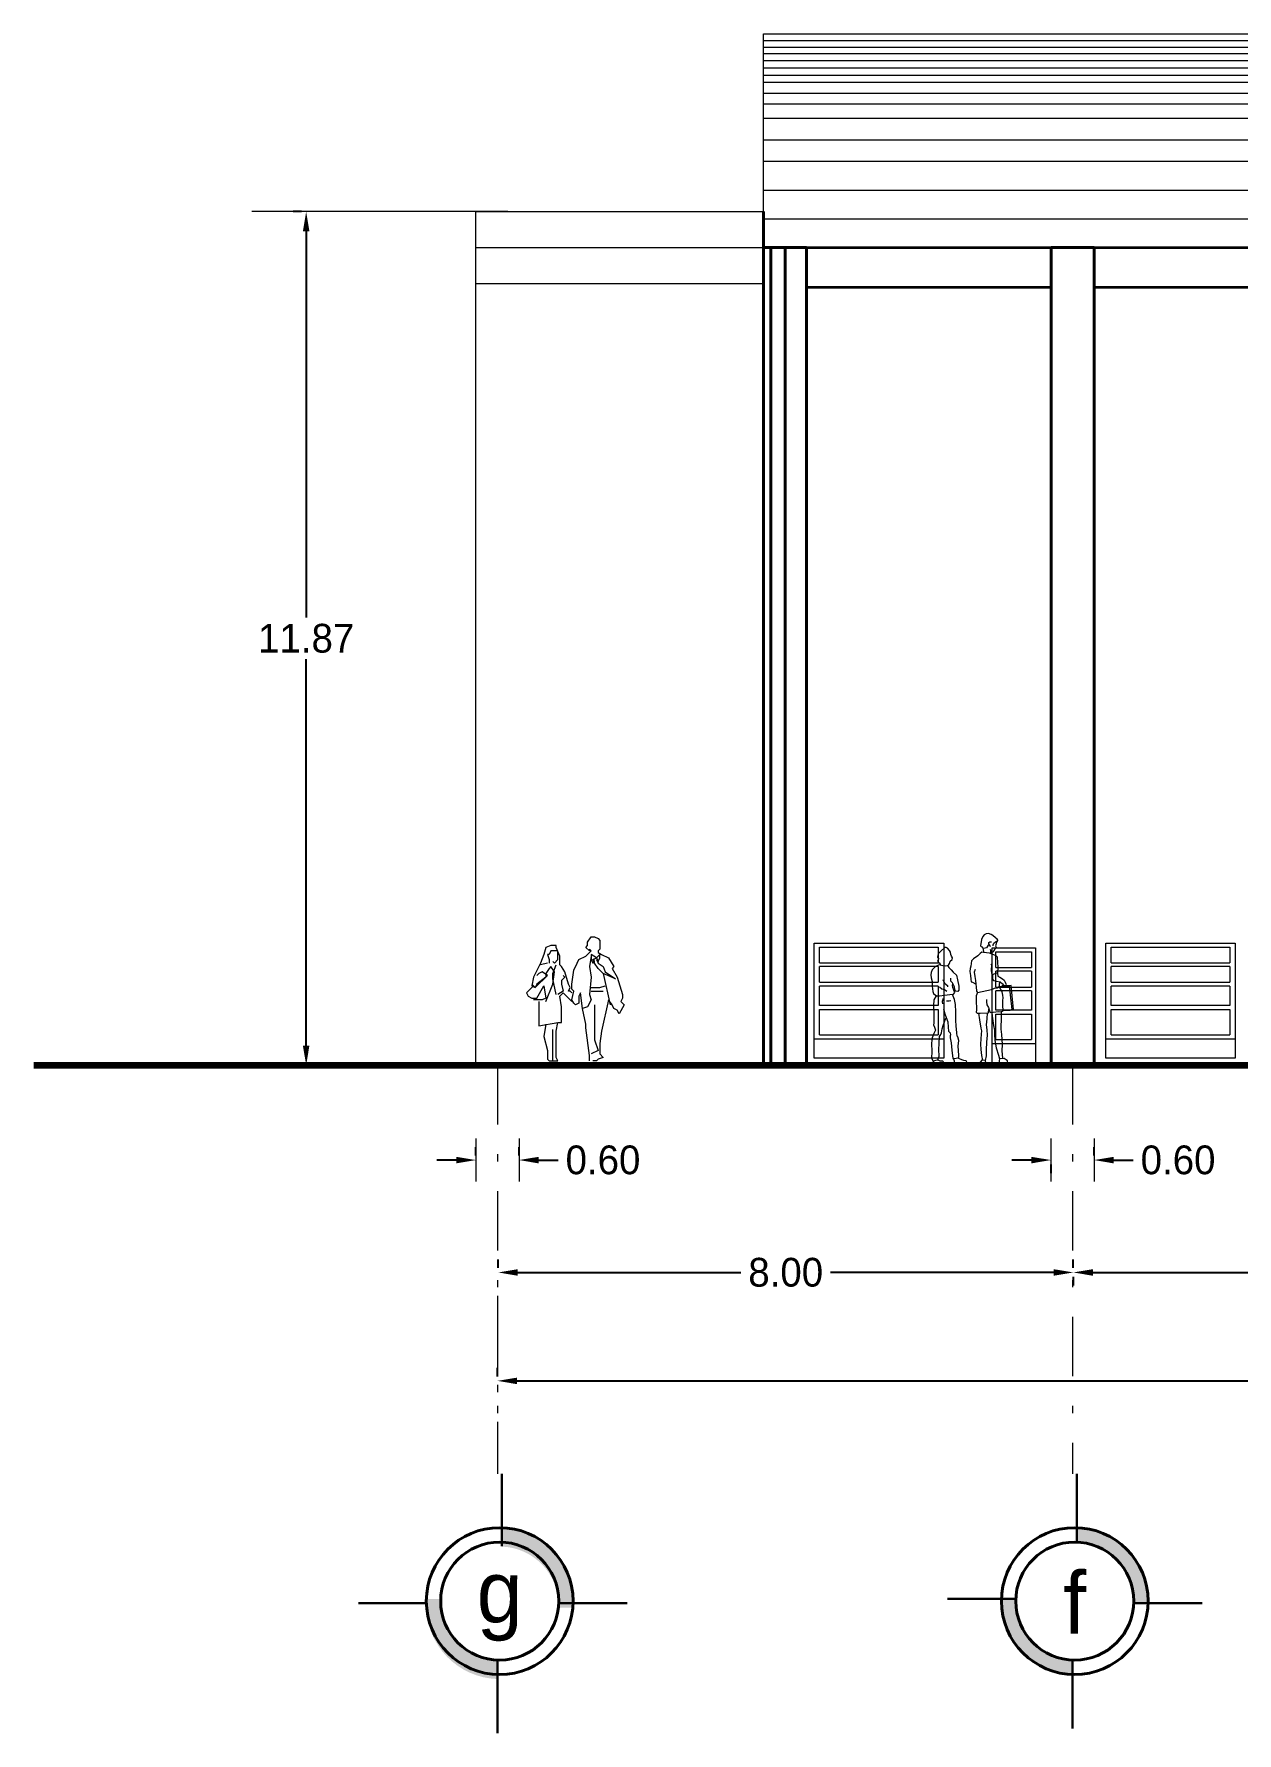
# Model space of a CAD drawing. Header units: millimetres. Extents: x 202 to 406, y -88 to 148.
# Drawn here: x 245.88 to 262.62, y -11.36 to 12.27 of the extents above; entities that cross this region are included whole.
import ezdxf
from ezdxf.enums import TextEntityAlignment as Align

# ---------------------------------------------------------------- set-up
doc = ezdxf.new("R2010")
doc.units = ezdxf.units.MM
doc.header["$LTSCALE"] = 0.065
doc.linetypes.add('DASHDOT', pattern=[25.4, 12.7, -6.35, 0, -6.35])
doc.layers.get('0').update_dxf_attribs({"lineweight": 0})
for name, color, linetype, lineweight in [('accesos', 80, 'Continuous', 15), ('boyas', 50, 'Continuous', 30), ('cajon', 6, 'Continuous', 13), ('ejes', 1, 'DASHDOT', 0), ('ESTRUCTURA', 183, 'Continuous', 35), ('LINEA DE TIERRA', 183, 'Continuous', 90), ('muebles', 140, 'Continuous', 0), ('muros', 50, 'Continuous', 40)]:
    doc.layers.add(name, color=color, linetype=linetype, lineweight=lineweight)
doc.dimstyles.get("Standard").update_dxf_attribs({"dimtxt": 0.4, "dimasz": 0.2725, "dimexe": 0.18, "dimexo": 0.0625, "dimgap": 0.09, "dimtad": 0, "dimtih": 1, "dimtoh": 1, "dimzin": 0, "dimdsep": 46, "dimtxsty": 'Standard', "dimcen": 0.283, "dimadec": 0, "dimazin": 0, "dimtfac": 1, "dimtofl": 0, "dimtmove": 0, "dimatfit": 3, "dimfxl": 1, "dimtolj": 1, "dimtzin": 0, "dimarcsym": 0})

# ---------------------------------------------------------------- blocks, each defined once
blk = doc.blocks.new('armari32')
at = {"linetype": 'Continuous'}
for p, q in [((-21.875, -12.98), (-20.975, -12.98)), ((-21.875, -12.98), (-20.975, -12.98)), ((-21.875, -13.78), (-21.875, -12.98)), ((-21.875, -13.78), (-21.875, -12.98)), ((-20.975, -12.98), (-20.975, -13.78)), ((-20.975, -12.98), (-20.975, -13.78)), ((-21.838, -13.007), (-21.013, -13.007)), ((-21.838, -13.116), (-21.838, -13.007)), ((-21.013, -13.007), (-21.013, -13.116)), ((-21.838, -13.116), (-21.013, -13.116)), ((-21.013, -13.143), (-21.838, -13.143)), ((-21.838, -13.251), (-21.838, -13.143)), ((-21.013, -13.143), (-21.013, -13.251)), ((-21.838, -13.251), (-21.013, -13.251)), ((-21.013, -13.279), (-21.838, -13.279)), ((-21.838, -13.414), (-21.838, -13.279)), ((-21.013, -13.279), (-21.013, -13.414)), ((-21.013, -13.414), (-21.838, -13.414)), ((-21.838, -13.441), (-21.013, -13.441)), ((-21.838, -13.618), (-21.838, -13.441)), ((-21.013, -13.441), (-21.013, -13.618)), ((-21.875, -13.645), (-20.975, -13.645)), ((-21.838, -13.618), (-21.013, -13.618)), ((-20.975, -13.78), (-21.875, -13.78)), ((-20.975, -13.78), (-21.875, -13.78))]:
    blk.add_line(p, q, dxfattribs=at)
blk = doc.blocks.new('armari31')
at = {"linetype": 'Continuous'}
for p, q in [((-18.702, -13.875), (-18.702, -13.075)), ((-18.702, -13.875), (-18.702, -13.075)), ((-18.702, -13.075), (-18.402, -13.075)), ((-18.702, -13.075), (-18.402, -13.075)), ((-18.677, -13.211), (-18.677, -13.103)), ((-18.677, -13.103), (-18.428, -13.103)), ((-18.428, -13.103), (-18.428, -13.211)), ((-18.402, -13.075), (-18.402, -13.875)), ((-18.402, -13.075), (-18.402, -13.875)), ((-18.677, -13.211), (-18.428, -13.211)), ((-18.428, -13.238), (-18.677, -13.238)), ((-18.677, -13.347), (-18.677, -13.238)), ((-18.677, -13.347), (-18.428, -13.347)), ((-18.428, -13.238), (-18.428, -13.347)), ((-18.428, -13.374), (-18.677, -13.374)), ((-18.677, -13.509), (-18.677, -13.374)), ((-18.428, -13.374), (-18.428, -13.509)), ((-18.428, -13.509), (-18.677, -13.509)), ((-18.677, -13.713), (-18.677, -13.536)), ((-18.677, -13.536), (-18.428, -13.536)), ((-18.428, -13.536), (-18.428, -13.713)), ((-18.702, -13.74), (-18.402, -13.74)), ((-18.677, -13.713), (-18.428, -13.713)), ((-18.402, -13.875), (-18.702, -13.875)), ((-18.402, -13.875), (-18.702, -13.875))]:
    blk.add_line(p, q, dxfattribs=at)
blk = doc.blocks.new('Eschum27')
at = {"color": 0, "linetype": 'ByBlock'}
for p, q in [((-0.309, 1.549), (-0.355, 1.506)), ((-0.291, 1.549), (-0.309, 1.549)), ((-0.273, 1.541), (-0.291, 1.549)), ((-0.249, 1.511), (-0.273, 1.541)), ((0.155, 1.598), (0.153, 1.572)), ((0.153, 1.572), (0.159, 1.561)), ((0.159, 1.621), (0.155, 1.598)), ((0.164, 1.65), (0.159, 1.621)), ((0.159, 1.561), (0.167, 1.555)), ((0.18, 1.69), (0.164, 1.65)), ((0.167, 1.555), (0.18, 1.542)), ((0.198, 1.711), (0.18, 1.69)), ((0.18, 1.542), (0.185, 1.521)), ((0.211, 1.539), (0.19, 1.537)), ((0.224, 1.724), (0.198, 1.711)), ((0.228, 1.546), (0.211, 1.539)), ((0.253, 1.727), (0.224, 1.724)), ((0.248, 1.57), (0.228, 1.546)), ((0.262, 1.585), (0.248, 1.57)), ((0.291, 1.715), (0.253, 1.727)), ((0.26, 1.611), (0.27, 1.621)), ((0.26, 1.596), (0.26, 1.611)), ((0.267, 1.581), (0.26, 1.596)), ((0.277, 1.57), (0.267, 1.581)), ((0.27, 1.621), (0.28, 1.623)), ((0.282, 1.557), (0.277, 1.57)), ((0.28, 1.623), (0.289, 1.62)), ((0.289, 1.62), (0.29, 1.616)), ((0.312, 1.704), (0.291, 1.715)), ((0.345, 1.672), (0.312, 1.704)), ((0.315, 1.569), (0.316, 1.585)), ((0.316, 1.585), (0.325, 1.605)), ((0.325, 1.605), (0.345, 1.622)), ((0.349, 1.542), (0.333, 1.523)), ((0.365, 1.654), (0.345, 1.672)), ((0.345, 1.622), (0.361, 1.628)), ((0.349, 1.584), (0.346, 1.57)), ((0.346, 1.57), (0.351, 1.562)), ((0.36, 1.627), (0.349, 1.584)), ((0.354, 1.552), (0.349, 1.542)), ((0.351, 1.562), (0.354, 1.552)), ((0.361, 1.628), (0.373, 1.633)), ((0.375, 1.642), (0.365, 1.654)), ((0.373, 1.633), (0.375, 1.642)), ((-0.368, 1.328), (-0.428, 1.303)), ((-0.393, 1.465), (-0.401, 1.425)), ((-0.401, 1.425), (-0.39, 1.406)), ((-0.393, 1.387), (-0.401, 1.374)), ((-0.401, 1.374), (-0.386, 1.352)), ((-0.355, 1.506), (-0.393, 1.465)), ((-0.39, 1.406), (-0.393, 1.387)), ((-0.386, 1.352), (-0.373, 1.347)), ((-0.373, 1.347), (-0.368, 1.325)), ((-0.368, 1.325), (-0.333, 1.317)), ((-0.333, 1.317), (-0.298, 1.314)), ((-0.298, 1.314), (-0.26, 1.322)), ((-0.273, 1.317), (-0.256, 1.29)), ((-0.26, 1.322), (-0.249, 1.341)), ((-0.236, 1.49), (-0.249, 1.511)), ((-0.249, 1.341), (-0.24, 1.371)), ((-0.24, 1.371), (-0.214, 1.392)), ((-0.231, 1.46), (-0.236, 1.49)), ((-0.222, 1.438), (-0.231, 1.46)), ((-0.209, 1.414), (-0.222, 1.438)), ((-0.214, 1.392), (-0.209, 1.414)), ((0.036, 1.378), (0.028, 1.309)), ((0.062, 1.402), (0.036, 1.378)), ((0.118, 1.44), (0.062, 1.402)), ((0.147, 1.47), (0.118, 1.44)), ((0.167, 1.487), (0.147, 1.47)), ((0.19, 1.483), (0.167, 1.487)), ((0.185, 1.521), (0.191, 1.492)), ((0.267, 1.475), (0.19, 1.483)), ((0.191, 1.492), (0.191, 1.483)), ((0.303, 1.462), (0.267, 1.475)), ((0.29, 1.494), (0.28, 1.523)), ((0.287, 1.469), (0.284, 1.496)), ((0.285, 1.339), (0.293, 1.327)), ((0.293, 1.327), (0.288, 1.254)), ((0.3, 1.489), (0.29, 1.494)), ((0.316, 1.489), (0.3, 1.489)), ((0.352, 1.44), (0.303, 1.462)), ((0.321, 1.498), (0.316, 1.489)), ((0.325, 1.512), (0.321, 1.498)), ((0.333, 1.523), (0.325, 1.512)), ((0.369, 1.422), (0.352, 1.44)), ((0.376, 1.355), (0.369, 1.422)), ((0.378, 1.295), (0.376, 1.355)), ((-0.485, 1.228), (-0.49, 1.196)), ((-0.49, 1.196), (-0.483, 1.16)), ((-0.47, 1.263), (-0.485, 1.228)), ((-0.483, 1.16), (-0.47, 1.109)), ((-0.428, 1.303), (-0.47, 1.263)), ((-0.47, 1.109), (-0.47, 1.05)), ((-0.335, 1.136), (-0.313, 1.088)), ((-0.256, 1.29), (-0.225, 1.26)), ((-0.229, 1.115), (-0.229, 1.152)), ((-0.211, 1.093), (-0.229, 1.115)), ((-0.225, 1.26), (-0.2, 1.233)), ((-0.2, 1.233), (-0.158, 1.193)), ((-0.158, 1.193), (-0.145, 1.133)), ((-0.145, 1.133), (-0.128, 1.052)), ((0.019, 1.276), (0.015, 1.24)), ((0.015, 1.24), (0.021, 1.189)), ((0.028, 1.309), (0.019, 1.276)), ((0.021, 1.189), (0.026, 1.139)), ((0.026, 1.139), (0.031, 1.105)), ((0.031, 1.105), (0.047, 1.1)), ((0.047, 1.1), (0.089, 1.08)), ((0.081, 1.266), (0.071, 1.232)), ((0.071, 1.232), (0.079, 1.177)), ((0.079, 1.177), (0.089, 1.123)), ((0.089, 1.123), (0.092, 1.076)), ((0.288, 1.254), (0.297, 1.197)), ((0.297, 1.197), (0.329, 1.21)), ((0.308, 1.198), (0.305, 1.167)), ((0.305, 1.167), (0.305, 1.139)), ((0.305, 1.139), (0.321, 1.125)), ((0.321, 1.125), (0.358, 1.115)), ((0.329, 1.21), (0.365, 1.222)), ((0.358, 1.115), (0.403, 1.105)), ((0.365, 1.222), (0.374, 1.224)), ((0.369, 1.218), (0.374, 1.181)), ((0.374, 1.224), (0.378, 1.295)), ((0.374, 1.181), (0.399, 1.167)), ((0.394, 1.036), (0.399, 1.102)), ((0.399, 1.167), (0.434, 1.147)), ((0.403, 1.105), (0.433, 1.082)), ((0.434, 1.147), (0.455, 1.129)), ((0.455, 1.129), (0.47, 1.1)), ((0.47, 1.1), (0.483, 1.072)), ((-0.47, 1.05), (-0.463, 0.982)), ((-0.463, 0.982), (-0.455, 0.955)), ((-0.455, 0.955), (-0.428, 0.934)), ((-0.45, 0.876), (-0.453, 0.8)), ((-0.419, 0.927), (-0.45, 0.876)), ((-0.428, 0.934), (-0.41, 0.926)), ((-0.41, 0.926), (-0.377, 0.926)), ((-0.377, 0.926), (-0.311, 0.934)), ((-0.375, 1.042), (-0.348, 1.017)), ((-0.348, 1.017), (-0.311, 1.009)), ((-0.331, 0.891), (-0.342, 0.855)), ((-0.313, 1.088), (-0.275, 1.058)), ((-0.311, 1.009), (-0.28, 0.988)), ((-0.311, 0.934), (-0.245, 0.942)), ((-0.275, 1.058), (-0.273, 1.042)), ((-0.245, 0.942), (-0.196, 0.947)), ((-0.185, 1.044), (-0.211, 1.093)), ((-0.209, 1.063), (-0.205, 1.082)), ((-0.203, 1.034), (-0.209, 1.063)), ((-0.183, 0.879), (-0.207, 0.942)), ((-0.194, 0.998), (-0.203, 1.034)), ((-0.196, 0.947), (-0.181, 0.969)), ((-0.181, 0.969), (-0.194, 0.998)), ((-0.178, 1.004), (-0.185, 1.044)), ((-0.17, 0.813), (-0.183, 0.879)), ((-0.165, 0.988), (-0.178, 1.004)), ((-0.141, 0.982), (-0.165, 0.988)), ((-0.128, 0.998), (-0.141, 0.982)), ((-0.128, 1.052), (-0.128, 0.998)), ((0.092, 1.076), (0.097, 1.044)), ((0.097, 0.928), (0.094, 0.879)), ((0.094, 0.879), (0.094, 0.831)), ((0.097, 1.044), (0.1, 0.987)), ((0.114, 0.968), (0.097, 0.928)), ((0.1, 0.987), (0.113, 0.969)), ((0.113, 0.969), (0.295, 1.008)), ((0.229, 0.877), (0.227, 0.848)), ((0.295, 1.008), (0.313, 1.015)), ((0.313, 1.015), (0.331, 1.026)), ((0.331, 1.026), (0.369, 1.03)), ((0.369, 1.03), (0.394, 1.036)), ((0.429, 0.977), (0.398, 1.036)), ((0.399, 1.047), (0.52, 1.049)), ((0.545, 1.061), (0.425, 1.055)), ((0.441, 0.934), (0.429, 0.977)), ((0.433, 1.082), (0.446, 1.062)), ((0.445, 0.902), (0.441, 0.934)), ((0.441, 0.866), (0.445, 0.902)), ((0.52, 1.049), (0.556, 0.751)), ((0.575, 0.75), (0.545, 1.061)), ((-0.453, 0.8), (-0.448, 0.679)), ((-0.448, 0.679), (-0.45, 0.575)), ((-0.342, 0.855), (-0.338, 0.822)), ((-0.326, 0.759), (-0.31, 0.695)), ((-0.31, 0.695), (-0.29, 0.648)), ((-0.285, 0.862), (-0.253, 0.862)), ((-0.253, 0.862), (-0.229, 0.867)), ((-0.165, 0.721), (-0.17, 0.813)), ((-0.165, 0.61), (-0.165, 0.721)), ((0.094, 0.831), (0.099, 0.788)), ((0.1, 0.745), (0.097, 0.717)), ((0.097, 0.717), (0.11, 0.704)), ((0.099, 0.788), (0.1, 0.745)), ((0.11, 0.704), (0.149, 0.704)), ((0.124, 0.704), (0.137, 0.615)), ((0.149, 0.704), (0.256, 0.709)), ((0.227, 0.848), (0.235, 0.809)), ((0.235, 0.809), (0.256, 0.775)), ((0.237, 0.628), (0.241, 0.707)), ((0.256, 0.775), (0.268, 0.734)), ((0.256, 0.709), (0.26, 0.756)), ((0.268, 0.734), (0.275, 0.71)), ((0.275, 0.71), (0.387, 0.726)), ((0.299, 0.712), (0.303, 0.663)), ((0.303, 0.663), (0.317, 0.542)), ((0.387, 0.726), (0.415, 0.721)), ((0.415, 0.721), (0.445, 0.731)), ((0.421, 0.607), (0.421, 0.72)), ((0.438, 0.807), (0.441, 0.866)), ((0.445, 0.731), (0.438, 0.807)), ((0.472, 0.737), (0.446, 0.736)), ((0.526, 0.736), (0.472, 0.737)), ((0.556, 0.751), (0.526, 0.736)), ((0.537, 0.742), (0.575, 0.75)), ((-0.45, 0.442), (-0.469, 0.385)), ((-0.45, 0.575), (-0.453, 0.553)), ((-0.453, 0.553), (-0.443, 0.521)), ((-0.443, 0.458), (-0.45, 0.442)), ((-0.443, 0.521), (-0.43, 0.483)), ((-0.43, 0.483), (-0.443, 0.458)), ((-0.36, 0.426), (-0.349, 0.451)), ((-0.349, 0.451), (-0.344, 0.502)), ((-0.344, 0.502), (-0.329, 0.543)), ((-0.329, 0.543), (-0.295, 0.638)), ((-0.29, 0.648), (-0.271, 0.591)), ((-0.271, 0.591), (-0.266, 0.524)), ((-0.266, 0.524), (-0.261, 0.473)), ((-0.261, 0.473), (-0.24, 0.448)), ((-0.24, 0.448), (-0.235, 0.423)), ((-0.16, 0.54), (-0.165, 0.61)), ((-0.152, 0.451), (-0.16, 0.54)), ((-0.147, 0.407), (-0.152, 0.451)), ((0.137, 0.615), (0.155, 0.509)), ((0.155, 0.509), (0.166, 0.477)), ((0.166, 0.477), (0.161, 0.434)), ((0.23, 0.553), (0.237, 0.628)), ((0.237, 0.49), (0.23, 0.553)), ((0.243, 0.42), (0.237, 0.49)), ((0.317, 0.542), (0.33, 0.485)), ((0.33, 0.485), (0.33, 0.426)), ((0.416, 0.542), (0.421, 0.607)), ((0.416, 0.498), (0.416, 0.542)), ((0.427, 0.428), (0.416, 0.498)), ((-0.469, 0.385), (-0.479, 0.318)), ((-0.479, 0.318), (-0.476, 0.204)), ((-0.383, 0.233), (-0.38, 0.312)), ((-0.38, 0.147), (-0.383, 0.233)), ((-0.38, 0.312), (-0.375, 0.404)), ((-0.375, 0.404), (-0.36, 0.426)), ((-0.235, 0.423), (-0.24, 0.413)), ((-0.24, 0.413), (-0.238, 0.385)), ((-0.238, 0.385), (-0.225, 0.321)), ((-0.225, 0.321), (-0.217, 0.226)), ((-0.217, 0.226), (-0.204, 0.119)), ((-0.139, 0.397), (-0.147, 0.407)), ((-0.126, 0.35), (-0.139, 0.397)), ((-0.134, 0.28), (-0.126, 0.35)), ((-0.131, 0.223), (-0.134, 0.28)), ((-0.126, 0.157), (-0.131, 0.223)), ((0.155, 0.371), (0.153, 0.304)), ((0.153, 0.304), (0.155, 0.234)), ((0.161, 0.434), (0.155, 0.371)), ((0.155, 0.234), (0.166, 0.158)), ((0.228, 0.231), (0.235, 0.331)), ((0.228, 0.155), (0.228, 0.231)), ((0.235, 0.331), (0.243, 0.42)), ((0.33, 0.426), (0.336, 0.35)), ((0.336, 0.35), (0.354, 0.255)), ((0.354, 0.255), (0.383, 0.163)), ((0.434, 0.298), (0.427, 0.428)), ((0.429, 0.217), (0.434, 0.298)), ((-0.476, 0.204), (-0.479, 0.128)), ((-0.479, 0.128), (-0.463, 0.09)), ((-0.463, 0.09), (-0.422, 0.096)), ((-0.456, 0.076), (-0.463, 0.057)), ((-0.463, 0.057), (-0.452, 0.034)), ((-0.45, 0.091), (-0.456, 0.076)), ((-0.452, 0.034), (-0.37, 0.053)), ((-0.422, 0.096), (-0.399, 0.103)), ((-0.369, 0.084), (-0.403, 0.101)), ((-0.399, 0.103), (-0.38, 0.147)), ((-0.37, 0.053), (-0.329, 0.064)), ((-0.336, 0.083), (-0.369, 0.084)), ((-0.323, 0.076), (-0.336, 0.083)), ((-0.329, 0.064), (-0.323, 0.076)), ((-0.204, 0.119), (-0.16, 0.122)), ((-0.197, 0.116), (-0.188, 0.088)), ((-0.188, 0.088), (-0.187, 0.049)), ((-0.187, 0.049), (-0.18, 0.038)), ((-0.18, 0.038), (-0.14, 0.055)), ((-0.16, 0.122), (-0.129, 0.131)), ((-0.14, 0.055), (-0.101, 0.048)), ((-0.126, 0.118), (-0.132, 0.129)), ((-0.129, 0.131), (-0.126, 0.157)), ((-0.087, 0.1), (-0.126, 0.118)), ((-0.101, 0.048), (-0.077, 0.049)), ((-0.063, 0.092), (-0.087, 0.1)), ((-0.077, 0.049), (-0.036, 0.062)), ((-0.034, 0.088), (-0.063, 0.092)), ((-0.036, 0.062), (-0.024, 0.073)), ((-0.024, 0.073), (-0.034, 0.088)), ((0.151, 0.078), (0.137, 0.054)), ((0.137, 0.054), (0.142, 0.032)), ((0.142, 0.032), (0.169, 0.027)), ((0.168, 0.096), (0.151, 0.078)), ((0.166, 0.158), (0.179, 0.096)), ((0.217, 0.095), (0.168, 0.096)), ((0.169, 0.027), (0.216, 0.033)), ((0.215, 0.093), (0.228, 0.155)), ((0.216, 0.033), (0.222, 0.065)), ((0.222, 0.065), (0.218, 0.094)), ((0.383, 0.163), (0.398, 0.115)), ((0.398, 0.114), (0.39, 0.09)), ((0.39, 0.09), (0.39, 0.047)), ((0.39, 0.047), (0.434, 0.046)), ((0.455, 0.12), (0.398, 0.114)), ((0.44, 0.123), (0.429, 0.217)), ((0.434, 0.046), (0.503, 0.065)), ((0.483, 0.103), (0.455, 0.12)), ((0.5, 0.091), (0.483, 0.103)), ((0.503, 0.065), (0.5, 0.091))]:
    blk.add_line(p, q, dxfattribs=at)
blk = doc.blocks.new('Eschum20')
at = {"color": 0, "linetype": 'ByBlock'}
for p, q in [((0.281, 1.569), (0.326, 1.636)), ((0.281, 1.524), (0.281, 1.569)), ((0.326, 1.636), (0.37, 1.636)), ((0.37, 1.636), (0.415, 1.614)), ((0.415, 1.614), (0.438, 1.591)), ((0.438, 1.591), (0.438, 1.546)), ((0.438, 1.546), (0.438, 1.524)), ((-0.282, 1.411), (-0.327, 1.299)), ((-0.259, 1.501), (-0.282, 1.411)), ((-0.192, 1.524), (-0.259, 1.501)), ((-0.214, 1.411), (-0.237, 1.411)), ((-0.237, 1.411), (-0.214, 1.344)), ((-0.192, 1.456), (-0.214, 1.411)), ((-0.214, 1.411), (-0.214, 1.411)), ((-0.214, 1.344), (-0.214, 1.299)), ((-0.124, 1.524), (-0.192, 1.524)), ((-0.147, 1.456), (-0.192, 1.456)), ((-0.169, 1.321), (-0.147, 1.299)), ((-0.102, 1.456), (-0.147, 1.456)), ((-0.147, 1.299), (-0.102, 1.344)), ((-0.124, 1.501), (-0.124, 1.524)), ((-0.079, 1.389), (-0.124, 1.501)), ((-0.102, 1.434), (-0.102, 1.456)), ((-0.102, 1.389), (-0.102, 1.434)), ((-0.102, 1.344), (-0.102, 1.389)), ((-0.079, 1.366), (-0.079, 1.389)), ((-0.079, 1.321), (-0.079, 1.366)), ((-0.079, 1.276), (-0.079, 1.321)), ((0.146, 1.299), (0.168, 1.344)), ((0.168, 1.344), (0.258, 1.389)), ((0.258, 1.501), (0.281, 1.524)), ((0.303, 1.456), (0.258, 1.501)), ((0.258, 1.389), (0.303, 1.434)), ((0.326, 1.456), (0.303, 1.479)), ((0.303, 1.479), (0.303, 1.456)), ((0.303, 1.434), (0.326, 1.456)), ((0.326, 1.389), (0.303, 1.254)), ((0.393, 1.366), (0.326, 1.411)), ((0.326, 1.411), (0.326, 1.344)), ((0.326, 1.344), (0.348, 1.299)), ((0.348, 1.344), (0.393, 1.366)), ((0.37, 1.321), (0.348, 1.344)), ((0.348, 1.299), (0.37, 1.344)), ((0.37, 1.299), (0.37, 1.321)), ((0.438, 1.411), (0.393, 1.366)), ((0.393, 1.366), (0.415, 1.321)), ((0.393, 1.344), (0.415, 1.299)), ((0.438, 1.479), (0.415, 1.456)), ((0.415, 1.456), (0.415, 1.434)), ((0.415, 1.434), (0.46, 1.411)), ((0.415, 1.321), (0.438, 1.366)), ((0.438, 1.524), (0.438, 1.479)), ((0.438, 1.366), (0.438, 1.411)), ((0.46, 1.411), (0.55, 1.366)), ((0.55, 1.366), (0.618, 1.254)), ((-0.417, 1.119), (-0.439, 1.006)), ((-0.349, 1.254), (-0.417, 1.119)), ((-0.394, 0.984), (-0.237, 1.141)), ((-0.349, 1.164), (-0.372, 1.141)), ((-0.259, 1.119), (-0.372, 1.029)), ((-0.327, 1.299), (-0.349, 1.254)), ((-0.304, 1.186), (-0.349, 1.164)), ((-0.237, 1.299), (-0.327, 1.276)), ((-0.237, 1.141), (-0.304, 1.186)), ((-0.214, 1.231), (-0.259, 1.164)), ((-0.259, 1.164), (-0.259, 1.119)), ((-0.192, 1.254), (-0.214, 1.231)), ((-0.147, 1.186), (-0.192, 1.254)), ((-0.192, 1.254), (-0.192, 1.254)), ((-0.169, 1.164), (-0.124, 1.276)), ((-0.169, 1.029), (-0.147, 1.186)), ((-0.169, 1.096), (-0.169, 1.164)), ((-0.124, 0.894), (-0.169, 1.096)), ((-0.057, 1.254), (-0.079, 1.276)), ((-0.012, 1.186), (-0.057, 1.254)), ((-0.012, 1.119), (-0.057, 1.074)), ((-0.034, 1.141), (-0.012, 1.119)), ((0.033, 1.029), (-0.012, 1.186)), ((0.078, 1.029), (0.101, 1.209)), ((0.101, 1.209), (0.146, 1.299)), ((0.303, 1.254), (0.326, 1.119)), ((0.326, 1.119), (0.303, 0.894)), ((0.415, 1.231), (0.37, 1.299)), ((0.415, 1.299), (0.483, 1.254)), ((0.483, 1.164), (0.415, 1.231)), ((0.483, 1.254), (0.505, 1.186)), ((0.64, 1.096), (0.483, 1.164)), ((0.483, 1.164), (0.573, 0.759)), ((0.505, 1.186), (0.64, 1.096)), ((0.618, 1.254), (0.595, 1.231)), ((0.595, 1.231), (0.663, 1.119)), ((0.663, 1.119), (0.73, 0.894)), ((-0.417, 1.006), (-0.507, 0.916)), ((-0.507, 0.916), (-0.484, 0.871)), ((-0.417, 1.006), (-0.439, 1.029)), ((-0.439, 1.006), (-0.394, 0.984)), ((-0.394, 0.984), (-0.417, 1.006)), ((-0.372, 1.029), (-0.394, 0.984)), ((-0.372, 0.849), (-0.282, 1.006)), ((-0.282, 1.006), (-0.259, 0.849)), ((-0.259, 0.804), (-0.169, 1.029)), ((-0.034, 0.939), (-0.102, 0.894)), ((-0.079, 0.871), (-0.034, 0.916)), ((-0.057, 1.074), (-0.057, 1.029)), ((-0.057, 1.029), (-0.034, 0.939)), ((-0.034, 0.916), (0.078, 0.804)), ((0.056, 0.984), (0.033, 1.029)), ((0.033, 0.939), (0.056, 0.984)), ((0.056, 0.939), (0.033, 0.939)), ((0.078, 0.916), (0.056, 0.939)), ((0.078, 1.006), (0.078, 1.029)), ((0.078, 0.961), (0.078, 1.006)), ((0.101, 0.939), (0.078, 0.961)), ((0.078, 0.826), (0.101, 0.939)), ((0.191, 0.916), (0.168, 0.871)), ((0.213, 0.714), (0.191, 0.916)), ((0.303, 0.894), (0.326, 0.826)), ((0.326, 0.984), (0.37, 0.984)), ((0.326, 0.939), (0.393, 0.939)), ((0.37, 0.984), (0.438, 0.984)), ((0.393, 0.939), (0.46, 0.939)), ((0.438, 0.984), (0.505, 1.006)), ((0.46, 0.939), (0.483, 0.939)), ((0.73, 0.894), (0.73, 0.849)), ((-0.484, 0.871), (-0.439, 0.849)), ((-0.439, 0.849), (-0.372, 0.849)), ((-0.327, 0.826), (-0.417, 0.826)), ((-0.349, 0.804), (-0.349, 0.691)), ((-0.349, 0.691), (-0.349, 0.489)), ((-0.304, 0.826), (-0.327, 0.826)), ((-0.259, 0.849), (-0.304, 0.826)), ((-0.057, 0.736), (-0.079, 0.871)), ((-0.057, 0.534), (-0.057, 0.736)), ((0.101, 0.781), (0.078, 0.826)), ((0.123, 0.759), (0.101, 0.781)), ((0.168, 0.781), (0.123, 0.759)), ((0.168, 0.871), (0.168, 0.804)), ((0.168, 0.804), (0.168, 0.781)), ((0.281, 0.736), (0.213, 0.714)), ((0.258, 0.511), (0.213, 0.714)), ((0.213, 0.714), (0.213, 0.714)), ((0.326, 0.826), (0.281, 0.736)), ((0.37, 0.759), (0.37, 0.534)), ((0.55, 0.826), (0.46, 0.422)), ((0.595, 0.759), (0.55, 0.826)), ((0.618, 0.714), (0.595, 0.759)), ((0.663, 0.691), (0.618, 0.714)), ((0.685, 0.646), (0.663, 0.691)), ((0.753, 0.759), (0.685, 0.646)), ((0.73, 0.849), (0.708, 0.804)), ((0.708, 0.804), (0.753, 0.759)), ((-0.349, 0.489), (-0.102, 0.534)), ((-0.259, 0.511), (-0.282, 0.354)), ((-0.169, 0.107), (-0.169, 0.444)), ((-0.124, 0.422), (-0.102, 0.534)), ((-0.102, 0.534), (-0.057, 0.534)), ((0.258, 0.466), (0.258, 0.511)), ((0.303, 0.107), (0.258, 0.466)), ((0.37, 0.534), (0.37, 0.309)), ((-0.282, 0.354), (-0.237, 0.174)), ((-0.124, 0.084), (-0.124, 0.422)), ((0.37, 0.309), (0.415, 0.174)), ((0.46, 0.422), (0.438, 0.264)), ((0.438, 0.264), (0.438, 0.129)), ((-0.237, 0.174), (-0.237, 0.062)), ((-0.237, 0.062), (-0.214, 0.039)), ((-0.214, 0.039), (-0.169, 0.039)), ((-0.169, 0.062), (-0.169, 0.107)), ((-0.169, 0.039), (-0.169, 0.062)), ((-0.169, 0.039), (-0.124, 0.039)), ((-0.102, 0.039), (-0.124, 0.084)), ((-0.124, 0.039), (-0.102, 0.039)), ((0.303, 0.039), (0.303, 0.107)), ((0.415, 0.174), (0.326, 0.129)), ((0.393, 0.039), (0.348, 0.039)), ((0.415, 0.062), (0.393, 0.039)), ((0.483, 0.084), (0.415, 0.062)), ((0.438, 0.129), (0.483, 0.084))]:
    blk.add_line(p, q, dxfattribs=at)
blk = doc.blocks.new('*D89')
at = {"layer": 'cajon', "color": 0, "lineweight": -2}
for p, q in [((252.329, -6.402), (252.329, -6.284)), ((300.329, -6.402), (300.329, -6.284)), ((252.601, -6.464), (275.505, -6.464)), ((300.056, -6.464), (277.152, -6.464))]:
    blk.add_line(p, q, dxfattribs=at)
at = {"layer": 'cajon', "color": 0}
for points in [[(252.601, -6.419), (252.601, -6.51), (252.329, -6.464)], [(300.056, -6.419), (300.056, -6.51), (300.329, -6.464)]]:
    blk.add_solid(points, dxfattribs=at)
at = {"layer": 'Defpoints', "color": 0}
for p in [(252.329, -6.464), (252.329, -6.464), (300.329, -6.464)]:
    blk.add_point(p, dxfattribs=at)
at = {"layer": 'cajon', "color": 0, "insert": (276.329, -6.464), "char_height": 0.4, "attachment_point": 5}
blk.add_mtext('\\A1;48.00', dxfattribs=at)
blk = doc.blocks.new('*D90')
at = {"layer": 'cajon', "color": 0, "lineweight": -2}
for p, q in [((252.028, -3.331), (252.028, -3.213)), ((252.628, -3.331), (252.628, -3.213)), ((251.755, -3.393), (251.483, -3.393)), ((252.9, -3.393), (253.173, -3.393))]:
    blk.add_line(p, q, dxfattribs=at)
at = {"layer": 'cajon', "color": 0}
for points in [[(251.755, -3.348), (251.755, -3.439), (252.028, -3.393)], [(252.9, -3.348), (252.9, -3.439), (252.628, -3.393)]]:
    blk.add_solid(points, dxfattribs=at)
at = {"layer": 'Defpoints', "color": 0}
for p in [(252.028, -3.393), (252.628, -3.393), (252.628, -3.393)]:
    blk.add_point(p, dxfattribs=at)
at = {"layer": 'cajon', "color": 0, "insert": (253.796, -3.393), "char_height": 0.4, "attachment_point": 5}
blk.add_mtext('\\A1;0.60', dxfattribs=at)
blk = doc.blocks.new('*D93')
at = {"layer": 'cajon', "color": 0, "lineweight": -2}
for p, q in [((260.628, -3.331), (260.628, -3.213)), ((259.755, -3.393), (259.483, -3.393)), ((260.028, -3.456), (260.028, -3.573)), ((260.9, -3.393), (261.173, -3.393))]:
    blk.add_line(p, q, dxfattribs=at)
at = {"layer": 'cajon', "color": 0}
for points in [[(259.755, -3.348), (259.755, -3.439), (260.028, -3.393)], [(260.9, -3.348), (260.9, -3.439), (260.628, -3.393)]]:
    blk.add_solid(points, dxfattribs=at)
at = {"layer": 'Defpoints', "color": 0}
for p in [(260.028, -3.393), (260.628, -3.393), (260.628, -3.393)]:
    blk.add_point(p, dxfattribs=at)
at = {"layer": 'cajon', "color": 0, "insert": (261.796, -3.393), "char_height": 0.4, "attachment_point": 5}
blk.add_mtext('\\A1;0.60', dxfattribs=at)
blk = doc.blocks.new('*D88')
at = {"layer": 'cajon', "color": 0, "lineweight": -2}
for p, q in [((252.338, -4.894), (252.338, -4.776)), ((252.611, -4.956), (255.715, -4.956)), ((260.066, -4.956), (256.961, -4.956)), ((260.338, -4.894), (260.338, -4.776))]:
    blk.add_line(p, q, dxfattribs=at)
at = {"layer": 'cajon', "color": 0}
for points in [[(252.611, -4.911), (252.611, -5.002), (252.338, -4.956)], [(260.066, -4.911), (260.066, -5.002), (260.338, -4.956)]]:
    blk.add_solid(points, dxfattribs=at)
at = {"layer": 'Defpoints', "color": 0}
for p in [(252.338, -4.956), (260.338, -4.956), (260.338, -4.956)]:
    blk.add_point(p, dxfattribs=at)
at = {"layer": 'cajon', "color": 0, "insert": (256.338, -4.956), "char_height": 0.4, "attachment_point": 5}
blk.add_mtext('\\A1;8.00', dxfattribs=at)
blk = doc.blocks.new('*D92')
at = {"layer": 'cajon', "color": 0, "lineweight": -2}
for p, q in [((260.611, -4.956), (263.715, -4.956)), ((268.066, -4.956), (264.961, -4.956)), ((260.338, -5.019), (260.338, -5.136)), ((268.338, -5.019), (268.338, -5.136))]:
    blk.add_line(p, q, dxfattribs=at)
at = {"layer": 'cajon', "color": 0}
for points in [[(260.611, -4.911), (260.611, -5.002), (260.338, -4.956)], [(268.066, -4.911), (268.066, -5.002), (268.338, -4.956)]]:
    blk.add_solid(points, dxfattribs=at)
at = {"layer": 'Defpoints', "color": 0}
for p in [(260.338, -4.956), (268.338, -4.956), (268.338, -4.956)]:
    blk.add_point(p, dxfattribs=at)
at = {"layer": 'cajon', "color": 0, "insert": (264.338, -4.956), "char_height": 0.4, "attachment_point": 5}
blk.add_mtext('\\A1;8.00', dxfattribs=at)
blk = doc.blocks.new('*D101')
at = {"layer": 'cajon', "color": 0, "lineweight": -2}
for p, q in [((249.604, 9.798), (249.487, 9.798)), ((249.667, 9.525), (249.667, 4.152)), ((249.667, -1.801), (249.667, 3.572)), ((249.604, -2.073), (249.487, -2.073))]:
    blk.add_line(p, q, dxfattribs=at)
at = {"layer": 'cajon', "color": 0}
for points in [[(249.621, 9.525), (249.712, 9.525), (249.667, 9.798)], [(249.621, -1.801), (249.712, -1.801), (249.667, -2.073)]]:
    blk.add_solid(points, dxfattribs=at)
at = {"layer": 'Defpoints', "color": 0}
for p in [(249.667, 9.798), (249.667, 9.798), (249.667, -2.073)]:
    blk.add_point(p, dxfattribs=at)
at = {"layer": 'cajon', "color": 0, "insert": (249.667, 3.862), "char_height": 0.4, "attachment_point": 5}
blk.add_mtext('\\A1;11.87', dxfattribs=at)

msp = doc.modelspace()

# ---------------------------------------------------------------- hatches: boundary and pattern name
at = {"layer": 'muros'}
h = msp.add_hatch(color=256, dxfattribs=at)
h.paths.add_polyline_path([(251.538, -9.527, -0.009291), (251.538, -9.497), (251.338, -9.497, 0.007471), (251.338, -9.527, 0.405488), (252.329, -10.548), (252.329, -10.348, -0.40337)])
h.paths.add_polyline_path([(253.18, -9.527, -0.009291), (253.18, -9.558), (253.38, -9.558, 0.007471), (253.38, -9.527, 0.405488), (252.39, -8.506), (252.39, -8.706, -0.40337)])
h = msp.add_hatch(color=256, dxfattribs=at)
h.paths.add_polyline_path([(259.538, -9.527, -0.009291), (259.538, -9.497), (259.338, -9.497, 0.007471), (259.338, -9.527, 0.405488), (260.329, -10.548), (260.329, -10.348, -0.40337)])
h.paths.add_polyline_path([(261.18, -9.527, -0.009291), (261.18, -9.558), (261.38, -9.558, 0.007471), (261.38, -9.527, 0.405488), (260.39, -8.506), (260.39, -8.706, -0.40337)])
h = msp.add_hatch(color=256, dxfattribs=at)
h.paths.add_polyline_path([(251.538, -9.59, -0.009291), (251.538, -9.559), (251.338, -9.559, 0.007471), (251.338, -9.59, 0.405488), (252.329, -10.611), (252.329, -10.41, -0.40337)])
h.paths.add_polyline_path([(253.18, -9.59, -0.009291), (253.18, -9.62), (253.38, -9.62, 0.007471), (253.38, -9.59, 0.405488), (252.39, -8.569), (252.39, -8.769, -0.40337)])

# ---------------------------------------------------------------- linework, layer by layer
for p, q in [((256.129, 9.298), (256.329, 9.3)), ((256.129, -2.073), (256.129, 9.298)), ((256.329, 9.3), (256.329, -2.073))]:
    msp.add_line(p, q)
at = {"layer": 'accesos'}
for p, q in [((252.029, -2.073), (252.029, 9.798)), ((252.029, 9.798), (256.031, 9.798)), ((252.029, -2.073), (252.029, 9.798)), ((252.029, 9.798), (256.031, 9.798)), ((252.029, 9.298), (256.029, 9.3)), ((252.029, 8.798), (256.031, 8.798))]:
    msp.add_line(p, q, dxfattribs=at)
at = {"layer": 'boyas'}
for p, q in [((252.39, -8.702), (252.39, -7.755)), ((260.39, -8.702), (260.39, -7.755)), ((252.39, -8.764), (252.39, -7.817)), ((251.341, -9.558), (250.394, -9.558)), ((253.184, -9.558), (254.131, -9.558)), ((259.534, -9.497), (258.587, -9.497)), ((261.184, -9.558), (262.131, -9.558)), ((252.329, -10.352), (252.329, -11.299)), ((260.329, -10.352), (260.329, -11.299)), ((252.329, -10.415), (252.329, -11.362))]:
    msp.add_line(p, q, dxfattribs=at)
at = {"layer": 'cajon'}
for p, q in [((256.029, 9.3), (256.029, 12.269)), ((256.029, 12.269), (276.629, 12.269)), ((256.031, 12.178), (276.629, 12.178)), ((256.031, 12.088), (276.629, 12.088)), ((256.031, 11.998), (276.629, 11.998)), ((256.031, 11.898), (276.629, 11.898)), ((256.031, 11.798), (276.629, 11.798)), ((256.031, 11.698), (276.629, 11.698)), ((256.031, 11.598), (276.629, 11.598)), ((256.031, 11.448), (276.629, 11.448)), ((256.031, 11.298), (276.629, 11.298)), ((256.031, 11.098), (276.629, 11.098)), ((256.031, 10.798), (276.629, 10.798)), ((256.031, 10.498), (276.629, 10.498)), ((256.031, 10.098), (276.629, 10.098)), ((252.471, 9.798), (248.912, 9.798)), ((256.031, 9.698), (276.629, 9.698)), ((256.031, 9.298), (276.629, 9.298)), ((252.028, -3.093), (252.028, -3.693)), ((252.628, -3.093), (252.628, -3.693)), ((260.028, -3.093), (260.028, -3.693)), ((260.628, -3.093), (260.628, -3.693))]:
    msp.add_line(p, q, dxfattribs=at)
at = {"layer": 'ejes'}
for p, q in [((252.329, -2.073), (252.329, -7.755)), ((260.329, -2.073), (260.329, -7.755)), ((252.329, -5.281), (252.329, -7.755))]:
    msp.add_line(p, q, dxfattribs=at)
at = {"layer": 'ESTRUCTURA'}
for p, q in [((256.031, 9.298), (256.031, 9.798)), ((256.029, 9.3), (300.629, 9.298)), ((256.629, 8.748), (260.033, 8.748)), ((260.629, 8.748), (261.029, 8.748)), ((261.029, 8.748), (268.029, 8.748))]:
    msp.add_line(p, q, dxfattribs=at)
at = {"layer": 'LINEA DE TIERRA'}
msp.add_line((245.88, -2.073), (306.057, -2.073), dxfattribs=at)
at = {"layer": 'muros'}
for p, q in [((256.031, 9.798), (256.031, 8.748)), ((256.029, -2.073), (256.031, 9.298)), ((256.031, 9.298), (256.629, 9.298)), ((256.129, -2.073), (256.129, 9.298)), ((256.129, 9.298), (256.33, 9.298)), ((256.33, 9.298), (256.329, -2.073)), ((256.629, 9.298), (256.629, -2.073)), ((260.029, -2.073), (260.033, 9.298)), ((260.033, 9.298), (260.629, 9.298)), ((260.629, 9.298), (260.629, -2.073)), ((300.629, -2.073), (252.029, -2.073))]:
    msp.add_line(p, q, dxfattribs=at)
for centre, radius in [((252.359, -9.527), 1.021), ((260.359, -9.527), 1.021), ((252.359, -9.527), 0.821), ((252.359, -9.527), 0.821), ((252.359, -9.527), 0.821), ((252.359, -9.527), 0.821), ((260.359, -9.527), 0.821), ((260.359, -9.527), 0.821), ((260.359, -9.527), 0.821), ((260.359, -9.527), 0.821)]:
    msp.add_circle(centre, radius, dxfattribs=at)

# ---------------------------------------------------------------- block references
at = {"layer": 'accesos', "xscale": 2, "yscale": 2, "zscale": 2}
for name, p in [('armari32', (300.486, 25.584)), ('armari31', (296.615, 25.708)), ('armari32', (304.54, 25.584))]:
    msp.add_blockref(name, p, dxfattribs=at)
at = {"layer": 'muebles', "xscale": 1.08, "yscale": 1.08, "zscale": 1.08}
for name, p in [('Eschum20', (253.279, -2.056)), ('Eschum27', (258.884, -2.109))]:
    msp.add_blockref(name, p, dxfattribs=at)

# ---------------------------------------------------------------- texts
at = {"layer": 'muros'}
for s, p in [('g', (252.359, -9.527)), ('f', (260.359, -9.527))]:
    msp.add_text(s, height=0.86, dxfattribs=at).set_placement(p, align=Align.MIDDLE)

# ---------------------------------------------------------------- dimensions: what is measured, and where the dimension line sits
at = {"layer": 'cajon'}
dim = msp.add_linear_dim(base=(249.667, 9.798), p1=(249.667, -2.073), p2=(249.667, 9.798), angle=90, dimstyle='Standard', dxfattribs=at)
dim.commit()
dim.dimension.update_dxf_attribs({"geometry": '*D101', "text_midpoint": (249.667, 3.862)})
for base, p1, p2, picture, middle in [((252.628, -3.393), (252.028, -3.393), (252.628, -3.393), '*D90', (253.796, -3.393)), ((260.628, -3.393), (260.028, -3.393), (260.628, -3.393), '*D93', (261.796, -3.393)), ((252.329, -6.464), (300.329, -6.464), (252.329, -6.464), '*D89', (276.329, -6.464))]:
    dim = msp.add_linear_dim(base=base, p1=p1, p2=p2, dimstyle='Standard', dxfattribs=at)
    dim.commit()
    dim.dimension.update_dxf_attribs({"geometry": picture, "text_midpoint": middle})
for p1, p2, picture, middle in [((252.338, -4.956), (260.338, -4.956), '*D88', (256.338, -4.956)), ((260.338, -4.956), (268.338, -4.956), '*D92', (264.338, -4.956))]:
    dim = msp.add_aligned_dim(p1=p1, p2=p2, distance=0, dimstyle='Standard', dxfattribs=at)
    dim.commit()
    dim.dimension.update_dxf_attribs({"geometry": picture, "text_midpoint": middle})

doc.saveas('drawing.dxf')
